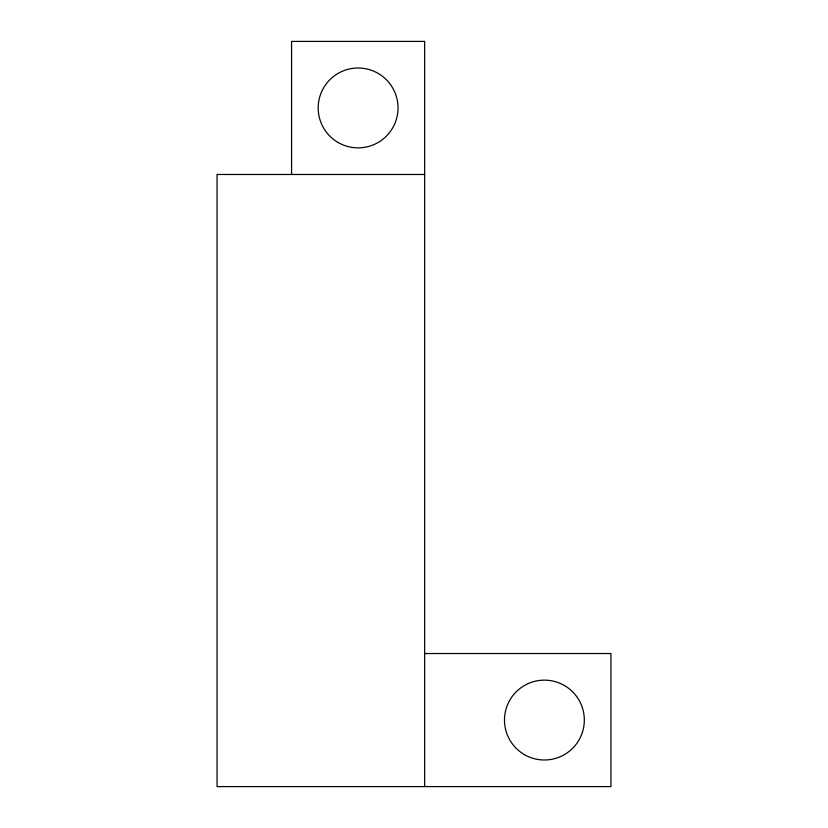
<?xml version="1.0" encoding="UTF-8"?>
<svg xmlns="http://www.w3.org/2000/svg" width="828" height="828" viewBox="0 0 828 828"><rect width="100%" height="100%" fill="white"/><g stroke="black" fill="none" stroke-linecap="round" stroke-linejoin="round"><path stroke-width="1.24" d="M424.65 174.47L217.05 174.47L217.05 786.6L610.95 786.6L610.95 653.53L424.65 653.53M424.65 786.6L424.65 41.4L291.57 41.4L291.57 174.47M524.445 754.639A39.92 39.92 0 0 0 584.33 720.06A39.92 39.92 0 0 0 524.445 685.491A39.92 39.92 0 0 0 524.445 754.639M338.145 142.509A39.92 39.92 0 0 0 398.03 107.94A39.92 39.92 0 0 0 338.145 73.361A39.92 39.92 0 0 0 338.145 142.509"/></g></svg>
